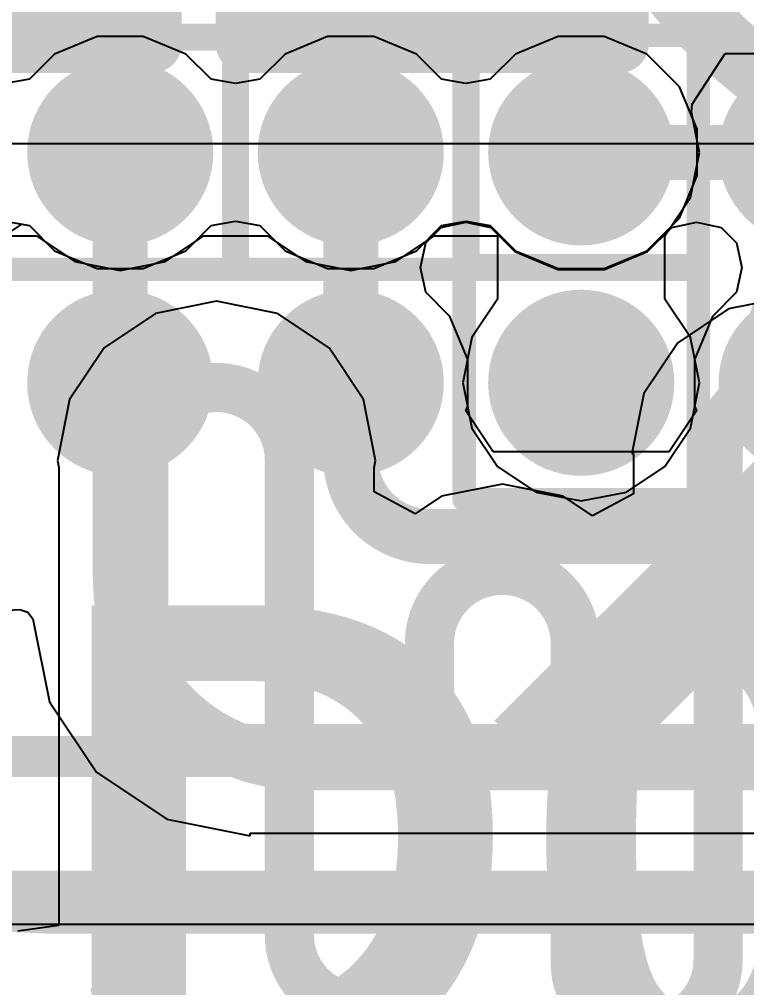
# Model space of a CAD drawing. Header units: inches. Extents: x -6 to 284, y -12 to 154.
# Drawn here: x 55.05 to 56.628, y -9.007 to -6.906 of the extents above; entities that cross this region are included whole.
import ezdxf

# ---------------------------------------------------------------- set-up
doc = ezdxf.new("R2010")
doc.units = ezdxf.units.IN
for name, color, linetype in [('Bottom Layer', 5, 'Continuous'), ('Bottom Paste', 16, 'Continuous'), ('Bottom Solder', 6, 'Continuous'), ('Drill Drawing', 1, 'Continuous'), ('GND-1', 16, 'Continuous'), ('GND-2', 90, 'Continuous'), ('GND-3', 216, 'Continuous'), ('GND-4', 54, 'Continuous'), ('PWR-1', 156, 'Continuous'), ('PWR-2', 130, 'Continuous'), ('Signal L1', 76, 'Continuous'), ('Signal L2', 6, 'Continuous'), ('Top Layer', 1, 'Continuous'), ('Top Overlay', 2, 'Continuous'), ('Top Paste', 8, 'Continuous'), ('Top Solder', 216, 'Continuous'), ('Via Holes', 16, 'Continuous')]:
    doc.layers.add(name, color=color, linetype=linetype)
doc.styles.add('Arial_Bold', font='', dxfattribs={"height": 0.2})
doc.styles.get('Arial_Bold').set_extended_font_data('Arial', bold=True)

# ---------------------------------------------------------------- blocks, each defined once
blk = doc.blocks.new('FBGA_153_11_5_13__B_131')
at = {"layer": 'Bottom Layer'}
h = blk.add_hatch(color=5, dxfattribs=at)
edge = h.paths.add_edge_path()
edge.add_arc((-1.75, -2.75), 0.127, 0, 360)
h = blk.add_hatch(color=5, dxfattribs=at)
edge = h.paths.add_edge_path()
edge.add_arc((-1.25, -2.75), 0.127, 0, 360)
h = blk.add_hatch(color=5, dxfattribs=at)
edge = h.paths.add_edge_path()
edge.add_arc((-0.75, -2.75), 0.127, 0, 360)
h = blk.add_hatch(color=5, dxfattribs=at)
edge = h.paths.add_edge_path()
edge.add_arc((-1.75, -3.25), 0.127, 0, 360)
h = blk.add_hatch(color=5, dxfattribs=at)
edge = h.paths.add_edge_path()
edge.add_arc((-1.25, -3.25), 0.127, 0, 360)
h = blk.add_hatch(color=5, dxfattribs=at)
edge = h.paths.add_edge_path()
edge.add_arc((-0.75, -3.25), 0.127, 0, 360)
at = {"layer": 'Bottom Paste'}
h = blk.add_hatch(color=16, dxfattribs=at)
edge = h.paths.add_edge_path()
edge.add_arc((-1.75, -2.75), 0.127, 0, 360)
h = blk.add_hatch(color=16, dxfattribs=at)
edge = h.paths.add_edge_path()
edge.add_arc((-1.25, -2.75), 0.127, 0, 360)
h = blk.add_hatch(color=16, dxfattribs=at)
edge = h.paths.add_edge_path()
edge.add_arc((-0.75, -2.75), 0.127, 0, 360)
h = blk.add_hatch(color=16, dxfattribs=at)
edge = h.paths.add_edge_path()
edge.add_arc((-1.75, -3.25), 0.127, 0, 360)
h = blk.add_hatch(color=16, dxfattribs=at)
edge = h.paths.add_edge_path()
edge.add_arc((-1.25, -3.25), 0.127, 0, 360)
h = blk.add_hatch(color=16, dxfattribs=at)
edge = h.paths.add_edge_path()
edge.add_arc((-0.75, -3.25), 0.127, 0, 360)
at = {"layer": 'Bottom Solder'}
h = blk.add_hatch(color=6, dxfattribs=at)
edge = h.paths.add_edge_path()
edge.add_arc((-1.75, -2.75), 0.202, 0, 360)
h = blk.add_hatch(color=6, dxfattribs=at)
edge = h.paths.add_edge_path()
edge.add_arc((-1.25, -2.75), 0.202, 0, 360)
h = blk.add_hatch(color=6, dxfattribs=at)
edge = h.paths.add_edge_path()
edge.add_arc((-0.75, -2.75), 0.202, 0, 360)
h = blk.add_hatch(color=6, dxfattribs=at)
edge = h.paths.add_edge_path()
edge.add_arc((-0.25, -2.75), 0.202, 0, 360)
h = blk.add_hatch(color=6, dxfattribs=at)
edge = h.paths.add_edge_path()
edge.add_arc((-1.75, -3.25), 0.202, 0, 360)
h = blk.add_hatch(color=6, dxfattribs=at)
edge = h.paths.add_edge_path()
edge.add_arc((-1.25, -3.25), 0.202, 0, 360)
h = blk.add_hatch(color=6, dxfattribs=at)
edge = h.paths.add_edge_path()
edge.add_arc((-0.75, -3.25), 0.202, 0, 360)
h = blk.add_hatch(color=6, dxfattribs=at)
edge = h.paths.add_edge_path()
edge.add_arc((-0.25, -3.25), 0.202, 0, 360)
blk = doc.blocks.new('C___0402_323')
at = {"layer": 'Top Layer'}
for points in [[(-0.6985, -0.3175), (-0.6985, 0.3175), (-0.2413, 0.3175), (-0.2413, -0.3175)], [(0.2413, -0.3175), (0.2413, 0.3175), (0.6985, 0.3175), (0.6985, -0.3175)]]:
    blk.add_hatch(color=1, dxfattribs=at).paths.add_polyline_path(points)
at = {"layer": 'Top Paste'}
for points in [[(-0.6985, -0.3175), (-0.6985, 0.3175), (-0.2413, 0.3175), (-0.2413, -0.3175)], [(0.2413, -0.3175), (0.2413, 0.3175), (0.6985, 0.3175), (0.6985, -0.3175)]]:
    blk.add_hatch(color=8, dxfattribs=at).paths.add_polyline_path(points)
at = {"layer": 'Top Solder'}
for points in [[(-0.7585, -0.3775), (-0.7585, 0.3775), (-0.1813, 0.3775), (-0.1813, -0.3775)], [(0.1813, -0.3775), (0.1813, 0.3775), (0.7585, 0.3775), (0.7585, -0.3775)]]:
    blk.add_hatch(color=216, dxfattribs=at).paths.add_polyline_path(points)
at = {"layer": 'Top Overlay'}
for points in [[(-0.7874, 0.4064, 0.127, 0.127, 0), (-0.2794, 0.4064, 0.127, 0.127, 0)], [(-0.7874, 0.4064, 0.127, 0.127, 0), (-0.7874, -0.4064, 0.127, 0.127, 0)], [(0.2794, 0.4064, 0.127, 0.127, 0), (0.7874, 0.4064, 0.127, 0.127, 0)], [(0.7874, 0.4064, 0.127, 0.127, 0), (0.7874, -0.4064, 0.127, 0.127, 0)], [(-0.7874, -0.4064, 0.127, 0.127, 0), (-0.2794, -0.4064, 0.127, 0.127, 0)], [(0.7874, -0.4064, 0.127, 0.127, 0), (0.2794, -0.4064, 0.127, 0.127, 0)]]:
    blk.add_lwpolyline(points, format="xyseb", dxfattribs=at)
for points in [[(-0.8191, 0.4064, 0.0635, 0.0635, 1), (-0.7556, 0.4064, 0.0635, 0.0635, 1)], [(-0.8191, 0.4064, 0.0635, 0.0635, 1), (-0.7556, 0.4064, 0.0635, 0.0635, 1)], [(-0.3111, 0.4064, 0.0635, 0.0635, 1), (-0.2477, 0.4064, 0.0635, 0.0635, 1)], [(0.2477, 0.4064, 0.0635, 0.0635, 1), (0.3112, 0.4064, 0.0635, 0.0635, 1)], [(0.7556, 0.4064, 0.0635, 0.0635, 1), (0.8191, 0.4064, 0.0635, 0.0635, 1)], [(0.7556, 0.4064, 0.0635, 0.0635, 1), (0.8191, 0.4064, 0.0635, 0.0635, 1)], [(-0.8191, -0.4064, 0.0635, 0.0635, 1), (-0.7556, -0.4064, 0.0635, 0.0635, 1)], [(-0.8191, -0.4064, 0.0635, 0.0635, 1), (-0.7556, -0.4064, 0.0635, 0.0635, 1)], [(-0.3111, -0.4064, 0.0635, 0.0635, 1), (-0.2477, -0.4064, 0.0635, 0.0635, 1)], [(0.2477, -0.4064, 0.0635, 0.0635, 1), (0.3112, -0.4064, 0.0635, 0.0635, 1)], [(0.7556, -0.4064, 0.0635, 0.0635, 1), (0.8191, -0.4064, 0.0635, 0.0635, 1)], [(0.7556, -0.4064, 0.0635, 0.0635, 1), (0.8191, -0.4064, 0.0635, 0.0635, 1)]]:
    blk.add_lwpolyline(points, format="xyseb", close=True, dxfattribs=at)
blk = doc.blocks.new('C___0402_327')
at = {"layer": 'Top Layer'}
for points in [[(-0.6985, -0.3175), (-0.6985, 0.3175), (-0.2413, 0.3175), (-0.2413, -0.3175)], [(0.2413, -0.3175), (0.2413, 0.3175), (0.6985, 0.3175), (0.6985, -0.3175)]]:
    blk.add_hatch(color=1, dxfattribs=at).paths.add_polyline_path(points)
at = {"layer": 'Top Paste'}
for points in [[(-0.6985, -0.3175), (-0.6985, 0.3175), (-0.2413, 0.3175), (-0.2413, -0.3175)], [(0.2413, -0.3175), (0.2413, 0.3175), (0.6985, 0.3175), (0.6985, -0.3175)]]:
    blk.add_hatch(color=8, dxfattribs=at).paths.add_polyline_path(points)
at = {"layer": 'Top Solder'}
for points in [[(-0.7585, -0.3775), (-0.7585, 0.3775), (-0.1813, 0.3775), (-0.1813, -0.3775)], [(0.1813, -0.3775), (0.1813, 0.3775), (0.7585, 0.3775), (0.7585, -0.3775)]]:
    blk.add_hatch(color=216, dxfattribs=at).paths.add_polyline_path(points)
at = {"layer": 'Top Overlay'}
for points in [[(-0.7874, 0.4064, 0.127, 0.127, 0), (-0.2794, 0.4064, 0.127, 0.127, 0)], [(-0.7874, 0.4064, 0.127, 0.127, 0), (-0.7874, -0.4064, 0.127, 0.127, 0)], [(0.2794, 0.4064, 0.127, 0.127, 0), (0.7874, 0.4064, 0.127, 0.127, 0)], [(0.7874, 0.4064, 0.127, 0.127, 0), (0.7874, -0.4064, 0.127, 0.127, 0)], [(-0.7874, -0.4064, 0.127, 0.127, 0), (-0.2794, -0.4064, 0.127, 0.127, 0)], [(0.2794, -0.4064, 0.127, 0.127, 0), (0.7874, -0.4064, 0.127, 0.127, 0)]]:
    blk.add_lwpolyline(points, format="xyseb", dxfattribs=at)
for points in [[(-0.8191, 0.4064, 0.0635, 0.0635, 1), (-0.7556, 0.4064, 0.0635, 0.0635, 1)], [(-0.8191, 0.4064, 0.0635, 0.0635, 1), (-0.7556, 0.4064, 0.0635, 0.0635, 1)], [(-0.3111, 0.4064, 0.0635, 0.0635, 1), (-0.2477, 0.4064, 0.0635, 0.0635, 1)], [(0.2477, 0.4064, 0.0635, 0.0635, 1), (0.3111, 0.4064, 0.0635, 0.0635, 1)], [(0.7556, 0.4064, 0.0635, 0.0635, 1), (0.8191, 0.4064, 0.0635, 0.0635, 1)], [(0.7556, 0.4064, 0.0635, 0.0635, 1), (0.8191, 0.4064, 0.0635, 0.0635, 1)], [(-0.8191, -0.4064, 0.0635, 0.0635, 1), (-0.7556, -0.4064, 0.0635, 0.0635, 1)], [(-0.8191, -0.4064, 0.0635, 0.0635, 1), (-0.7556, -0.4064, 0.0635, 0.0635, 1)], [(-0.3111, -0.4064, 0.0635, 0.0635, 1), (-0.2477, -0.4064, 0.0635, 0.0635, 1)], [(0.2477, -0.4064, 0.0635, 0.0635, 1), (0.3111, -0.4064, 0.0635, 0.0635, 1)], [(0.7556, -0.4064, 0.0635, 0.0635, 1), (0.8191, -0.4064, 0.0635, 0.0635, 1)], [(0.7556, -0.4064, 0.0635, 0.0635, 1), (0.8191, -0.4064, 0.0635, 0.0635, 1)]]:
    blk.add_lwpolyline(points, format="xyseb", close=True, dxfattribs=at)

msp = doc.modelspace()

# ---------------------------------------------------------------- hatches: boundary and pattern name
at = {"layer": 'Bottom Layer'}
h = msp.add_hatch(color=5, dxfattribs=at)
edge = h.paths.add_edge_path()
edge.add_arc((55.2693, -7.1944), 0.15, 0, 360)
h = msp.add_hatch(color=5, dxfattribs=at)
edge = h.paths.add_edge_path()
edge.add_arc((55.7693, -7.1944), 0.15, 0, 360)
h = msp.add_hatch(color=5, dxfattribs=at)
edge = h.paths.add_edge_path()
edge.add_arc((56.2693, -7.1944), 0.15, 0, 360)
h = msp.add_hatch(color=5, dxfattribs=at)
edge = h.paths.add_edge_path()
edge.add_arc((56.2693, -7.6944), 0.15, 0, 360)
at = {"layer": 'GND-1'}
h = msp.add_hatch(color=16, dxfattribs=at)
edge = h.paths.add_edge_path()
edge.add_arc((55.2693, -7.1944), 0.15, 0, 360)
h = msp.add_hatch(color=16, dxfattribs=at)
edge = h.paths.add_edge_path()
edge.add_arc((55.7693, -7.1944), 0.15, 0, 360)
h = msp.add_hatch(color=16, dxfattribs=at)
edge = h.paths.add_edge_path()
edge.add_arc((56.2693, -7.1944), 0.15, 0, 360)
h = msp.add_hatch(color=16, dxfattribs=at)
edge = h.paths.add_edge_path()
edge.add_arc((56.2693, -7.6944), 0.15, 0, 360)
at = {"layer": 'GND-2'}
h = msp.add_hatch(color=90, dxfattribs=at)
edge = h.paths.add_edge_path()
edge.add_arc((55.2693, -7.1944), 0.15, 0, 360)
h = msp.add_hatch(color=90, dxfattribs=at)
edge = h.paths.add_edge_path()
edge.add_arc((55.7693, -7.1944), 0.15, 0, 360)
h = msp.add_hatch(color=90, dxfattribs=at)
edge = h.paths.add_edge_path()
edge.add_arc((56.2693, -7.1944), 0.15, 0, 360)
h = msp.add_hatch(color=90, dxfattribs=at)
edge = h.paths.add_edge_path()
edge.add_arc((56.2693, -7.6944), 0.15, 0, 360)
at = {"layer": 'GND-3'}
h = msp.add_hatch(color=216, dxfattribs=at)
edge = h.paths.add_edge_path()
edge.add_arc((55.2693, -7.1944), 0.15, 0, 360)
h = msp.add_hatch(color=216, dxfattribs=at)
edge = h.paths.add_edge_path()
edge.add_arc((55.7693, -7.1944), 0.15, 0, 360)
h = msp.add_hatch(color=216, dxfattribs=at)
edge = h.paths.add_edge_path()
edge.add_arc((56.2693, -7.1944), 0.15, 0, 360)
h = msp.add_hatch(color=216, dxfattribs=at)
edge = h.paths.add_edge_path()
edge.add_arc((56.2693, -7.6944), 0.15, 0, 360)
at = {"layer": 'GND-4'}
h = msp.add_hatch(color=54, dxfattribs=at)
edge = h.paths.add_edge_path()
edge.add_arc((55.2693, -7.1944), 0.15, 0, 360)
h = msp.add_hatch(color=54, dxfattribs=at)
edge = h.paths.add_edge_path()
edge.add_arc((55.7693, -7.1944), 0.15, 0, 360)
h = msp.add_hatch(color=54, dxfattribs=at)
edge = h.paths.add_edge_path()
edge.add_arc((56.2693, -7.1944), 0.15, 0, 360)
h = msp.add_hatch(color=54, dxfattribs=at)
edge = h.paths.add_edge_path()
edge.add_arc((56.2693, -7.6944), 0.15, 0, 360)
at = {"layer": 'PWR-1'}
h = msp.add_hatch(color=156, dxfattribs=at)
edge = h.paths.add_edge_path()
edge.add_arc((55.2693, -7.1944), 0.15, 0, 360)
h = msp.add_hatch(color=156, dxfattribs=at)
edge = h.paths.add_edge_path()
edge.add_arc((55.7693, -7.1944), 0.15, 0, 360)
h = msp.add_hatch(color=156, dxfattribs=at)
edge = h.paths.add_edge_path()
edge.add_arc((56.2693, -7.1944), 0.15, 0, 360)
h = msp.add_hatch(color=156, dxfattribs=at)
edge = h.paths.add_edge_path()
edge.add_arc((56.2693, -7.6944), 0.15, 0, 360)
at = {"layer": 'PWR-2'}
h = msp.add_hatch(color=130, dxfattribs=at)
edge = h.paths.add_edge_path()
edge.add_arc((55.2693, -7.1944), 0.15, 0, 360)
h = msp.add_hatch(color=130, dxfattribs=at)
edge = h.paths.add_edge_path()
edge.add_arc((55.7693, -7.1944), 0.15, 0, 360)
h = msp.add_hatch(color=130, dxfattribs=at)
edge = h.paths.add_edge_path()
edge.add_arc((56.2693, -7.1944), 0.15, 0, 360)
h = msp.add_hatch(color=130, dxfattribs=at)
edge = h.paths.add_edge_path()
edge.add_arc((56.2693, -7.6944), 0.15, 0, 360)
at = {"layer": 'Signal L1'}
h = msp.add_hatch(color=76, dxfattribs=at)
edge = h.paths.add_edge_path()
edge.add_arc((55.2693, -7.1944), 0.15, 0, 360)
h = msp.add_hatch(color=76, dxfattribs=at)
edge = h.paths.add_edge_path()
edge.add_arc((55.7693, -7.1944), 0.15, 0, 360)
h = msp.add_hatch(color=76, dxfattribs=at)
edge = h.paths.add_edge_path()
edge.add_arc((56.2693, -7.1944), 0.15, 0, 360)
h = msp.add_hatch(color=76, dxfattribs=at)
edge = h.paths.add_edge_path()
edge.add_arc((56.2693, -7.6944), 0.15, 0, 360)
at = {"layer": 'Signal L2'}
h = msp.add_hatch(color=6, dxfattribs=at)
edge = h.paths.add_edge_path()
edge.add_arc((55.2693, -7.1944), 0.15, 0, 360)
h = msp.add_hatch(color=6, dxfattribs=at)
edge = h.paths.add_edge_path()
edge.add_arc((55.7693, -7.1944), 0.15, 0, 360)
h = msp.add_hatch(color=6, dxfattribs=at)
edge = h.paths.add_edge_path()
edge.add_arc((56.2693, -7.1944), 0.15, 0, 360)
h = msp.add_hatch(color=6, dxfattribs=at)
edge = h.paths.add_edge_path()
edge.add_arc((56.2693, -7.6944), 0.15, 0, 360)
at = {"layer": 'Top Layer'}
h = msp.add_hatch(color=1, dxfattribs=at)
edge = h.paths.add_edge_path()
edge.add_arc((55.2693, -7.1944), 0.15, 0, 360)
h = msp.add_hatch(color=1, dxfattribs=at)
edge = h.paths.add_edge_path()
edge.add_arc((55.7693, -7.1944), 0.15, 0, 360)
h = msp.add_hatch(color=1, dxfattribs=at)
edge = h.paths.add_edge_path()
edge.add_arc((56.2693, -7.1944), 0.15, 0, 360)
h = msp.add_hatch(color=1, dxfattribs=at)
edge = h.paths.add_edge_path()
edge.add_arc((56.2693, -7.6944), 0.15, 0, 360)
at = {"layer": 'Top Overlay'}
msp.add_hatch(color=2, dxfattribs=at).paths.add_polyline_path([(56.264, -8.6112), (56.907, -7.9682), (56.7239, -7.7852), (56.081, -8.4281)])
at = {"layer": 'Via Holes'}
h = msp.add_hatch(color=7, dxfattribs=at)
edge = h.paths.add_edge_path()
edge.add_arc((55.2693, -7.1944), 0.075, 0, 360)
h = msp.add_hatch(color=7, dxfattribs=at)
edge = h.paths.add_edge_path()
edge.add_arc((55.7693, -7.1944), 0.075, 0, 360)
h = msp.add_hatch(color=7, dxfattribs=at)
edge = h.paths.add_edge_path()
edge.add_arc((56.2693, -7.1944), 0.075, 0, 360)
h = msp.add_hatch(color=7, dxfattribs=at)
edge = h.paths.add_edge_path()
edge.add_arc((56.2693, -7.6944), 0.075, 0, 360)

# ---------------------------------------------------------------- linework, layer by layer
at = {"layer": 'Bottom Layer'}
for p, q in [((54.9238, -7.1748), (61.5168, -7.1748)), ((55.9656, -7.3573), (56.0193, -7.3457)), ((56.0193, -7.3457), (56.073, -7.3573)), ((56.4656, -7.3573), (56.5193, -7.3457)), ((56.5193, -7.3457), (56.573, -7.3573)), ((55.9322, -7.3907), (55.9656, -7.3573)), ((56.073, -7.3573), (56.1254, -7.4097)), ((56.4132, -7.4097), (56.4656, -7.3573)), ((56.573, -7.3573), (56.6064, -7.3907)), ((55.9206, -7.4444), (55.9322, -7.3907)), ((56.6064, -7.3907), (56.6179, -7.4444)), ((56.1254, -7.4097), (56.2188, -7.4484)), ((56.3198, -7.4484), (56.4132, -7.4097)), ((55.9322, -7.498), (55.9206, -7.4444)), ((56.2188, -7.4484), (56.3198, -7.4484)), ((56.6179, -7.4444), (56.6064, -7.498)), ((55.9846, -7.5505), (55.9322, -7.498)), ((56.6064, -7.498), (56.554, -7.5505)), ((56.0233, -7.6438), (55.9846, -7.5505)), ((56.554, -7.5505), (56.5153, -7.6438)), ((56.0233, -7.7449), (56.0233, -7.6438)), ((56.5153, -7.6438), (56.5153, -7.7449)), ((56.0189, -7.7554), (56.0233, -7.7449)), ((56.5153, -7.7449), (56.5196, -7.7554)), ((56.0783, -7.8443), (56.0189, -7.7554)), ((56.5196, -7.7554), (56.4602, -7.8443)), ((56.4602, -7.8443), (56.0783, -7.8443)), ((54.9564, -8.1917), (55.0517, -8.1864)), ((55.0517, -8.1864), (55.0685, -8.1919)), ((55.0685, -8.1919), (55.0799, -8.2063)), ((55.0799, -8.2063), (55.1157, -8.3865)), ((55.1157, -8.3865), (55.2178, -8.5393)), ((55.2178, -8.5393), (55.3706, -8.6414)), ((55.3706, -8.6414), (55.5509, -8.6773)), ((55.5509, -8.6773), (55.5509, -8.6717)), ((55.5509, -8.6717), (60.3992, -8.6717))]:
    msp.add_line(p, q, dxfattribs=at)
for points in [[(55.2693, -8.2063, 0.1067, 0.1067, 0), (55.2693, -7.6944, 0.1067, 0.1067, 0)], [(55.7693, -7.8465, 0.1067, 0.1067, 0), (55.7693, -7.6944, 0.1067, 0.1067, 0)], [(55.9509, -8.0282, 0.1067, 0.1067, -0.414214), (55.7693, -7.8465, 0.1067, 0.1067, 0)], [(55.9509, -8.0282, 0.1067, 0.1067, 0), (58.5199, -8.0282, 0.1067, 0.1067, 0)], [(55.5509, -8.4879, 0.1067, 0.1067, -0.414214), (55.2693, -8.2063, 0.1067, 0.1067, 0)], [(55.5509, -8.4879, 0.1067, 0.1067, 0), (60.4284, -8.4879, 0.1067, 0.1067, 0)]]:
    msp.add_lwpolyline(points, format="xyseb", dxfattribs=at)
for points in [[(55.2426, -7.6944, 0.0533, 0.0533, 1), (55.296, -7.6944, 0.0533, 0.0533, 1)], [(55.7426, -7.6944, 0.0533, 0.0533, 1), (55.796, -7.6944, 0.0533, 0.0533, 1)], [(55.7426, -7.8465, 0.0533, 0.0533, 1), (55.796, -7.8465, 0.0533, 0.0533, 1)], [(55.7426, -7.8465, 0.0533, 0.0533, 1), (55.796, -7.8465, 0.0533, 0.0533, 1)], [(55.9243, -8.0282, 0.0533, 0.0533, 1), (55.9776, -8.0282, 0.0533, 0.0533, 1)], [(55.9243, -8.0282, 0.0533, 0.0533, 1), (55.9776, -8.0282, 0.0533, 0.0533, 1)], [(55.2426, -8.2063, 0.0533, 0.0533, 1), (55.296, -8.2063, 0.0533, 0.0533, 1)], [(55.2426, -8.2063, 0.0533, 0.0533, 1), (55.296, -8.2063, 0.0533, 0.0533, 1)], [(55.5242, -8.4879, 0.0533, 0.0533, 1), (55.5775, -8.4879, 0.0533, 0.0533, 1)], [(55.5242, -8.4879, 0.0533, 0.0533, 1), (55.5775, -8.4879, 0.0533, 0.0533, 1)]]:
    msp.add_lwpolyline(points, format="xyseb", close=True, dxfattribs=at)
at = {"layer": 'Drill Drawing'}
for points in [[(55.5233, -6.9484, 0.0508, 0.0508, 0), (55.5233, -6.4404, 0.0508, 0.0508, 0)], [(55.0153, -6.9404, 0.0508, 0.0508, 0), (55.5233, -6.9404, 0.0508, 0.0508, 0)], [(55.0153, -6.9484, 0.0508, 0.0508, 0), (55.5233, -6.9484, 0.0508, 0.0508, 0)], [(55.5153, -6.9404, 0.0508, 0.0508, 0), (56.0233, -6.9404, 0.0508, 0.0508, 0)], [(55.5153, -7.4484, 0.0508, 0.0508, 0), (55.5153, -6.9404, 0.0508, 0.0508, 0)], [(55.5233, -7.4484, 0.0508, 0.0508, 0), (55.5233, -6.9404, 0.0508, 0.0508, 0)], [(56.0153, -6.9404, 0.0508, 0.0508, 0), (56.5233, -6.9404, 0.0508, 0.0508, 0)], [(56.0153, -7.4484, 0.0508, 0.0508, 0), (56.0153, -6.9404, 0.0508, 0.0508, 0)], [(56.0233, -7.4484, 0.0508, 0.0508, 0), (56.0233, -6.9404, 0.0508, 0.0508, 0)], [(56.5233, -7.4484, 0.0508, 0.0508, 0), (56.5233, -6.9404, 0.0508, 0.0508, 0)], [(56.0153, -7.4404, 0.0508, 0.0508, 0), (56.5233, -7.4404, 0.0508, 0.0508, 0)], [(56.0153, -7.9484, 0.0508, 0.0508, 0), (56.0153, -7.4404, 0.0508, 0.0508, 0)], [(56.5233, -7.9484, 0.0508, 0.0508, 0), (56.5233, -7.4404, 0.0508, 0.0508, 0)], [(55.0153, -7.4484, 0.0508, 0.0508, 0), (55.5233, -7.4484, 0.0508, 0.0508, 0)], [(55.5153, -7.4484, 0.0508, 0.0508, 0), (56.0233, -7.4484, 0.0508, 0.0508, 0)], [(56.0153, -7.4484, 0.0508, 0.0508, 0), (56.5233, -7.4484, 0.0508, 0.0508, 0)], [(56.0153, -7.9484, 0.0508, 0.0508, 0), (56.5233, -7.9484, 0.0508, 0.0508, 0)]]:
    msp.add_lwpolyline(points, format="xyseb", dxfattribs=at)
for points in [[(55.5026, -6.9404, 0.0254, 0.0254, 1), (55.528, -6.9404, 0.0254, 0.0254, 1)], [(55.5026, -6.9404, 0.0254, 0.0254, 1), (55.528, -6.9404, 0.0254, 0.0254, 1)], [(55.5106, -6.9404, 0.0254, 0.0254, 1), (55.536, -6.9404, 0.0254, 0.0254, 1)], [(55.5106, -6.9404, 0.0254, 0.0254, 1), (55.536, -6.9404, 0.0254, 0.0254, 1)], [(55.5106, -6.9484, 0.0254, 0.0254, 1), (55.536, -6.9484, 0.0254, 0.0254, 1)], [(55.5106, -6.9484, 0.0254, 0.0254, 1), (55.536, -6.9484, 0.0254, 0.0254, 1)], [(56.0026, -6.9404, 0.0254, 0.0254, 1), (56.028, -6.9404, 0.0254, 0.0254, 1)], [(56.0026, -6.9404, 0.0254, 0.0254, 1), (56.028, -6.9404, 0.0254, 0.0254, 1)], [(56.0106, -6.9404, 0.0254, 0.0254, 1), (56.036, -6.9404, 0.0254, 0.0254, 1)], [(56.0106, -6.9404, 0.0254, 0.0254, 1), (56.036, -6.9404, 0.0254, 0.0254, 1)], [(56.5106, -6.9404, 0.0254, 0.0254, 1), (56.536, -6.9404, 0.0254, 0.0254, 1)], [(56.5106, -6.9404, 0.0254, 0.0254, 1), (56.536, -6.9404, 0.0254, 0.0254, 1)], [(56.0026, -7.4404, 0.0254, 0.0254, 1), (56.028, -7.4404, 0.0254, 0.0254, 1)], [(56.0026, -7.4404, 0.0254, 0.0254, 1), (56.028, -7.4404, 0.0254, 0.0254, 1)], [(56.5106, -7.4404, 0.0254, 0.0254, 1), (56.536, -7.4404, 0.0254, 0.0254, 1)], [(56.5106, -7.4404, 0.0254, 0.0254, 1), (56.536, -7.4404, 0.0254, 0.0254, 1)], [(55.5026, -7.4484, 0.0254, 0.0254, 1), (55.528, -7.4484, 0.0254, 0.0254, 1)], [(55.5026, -7.4484, 0.0254, 0.0254, 1), (55.528, -7.4484, 0.0254, 0.0254, 1)], [(55.5106, -7.4484, 0.0254, 0.0254, 1), (55.536, -7.4484, 0.0254, 0.0254, 1)], [(55.5106, -7.4484, 0.0254, 0.0254, 1), (55.536, -7.4484, 0.0254, 0.0254, 1)], [(56.0026, -7.4484, 0.0254, 0.0254, 1), (56.028, -7.4484, 0.0254, 0.0254, 1)], [(56.0026, -7.4484, 0.0254, 0.0254, 1), (56.028, -7.4484, 0.0254, 0.0254, 1)], [(56.0106, -7.4484, 0.0254, 0.0254, 1), (56.036, -7.4484, 0.0254, 0.0254, 1)], [(56.0106, -7.4484, 0.0254, 0.0254, 1), (56.036, -7.4484, 0.0254, 0.0254, 1)], [(56.5106, -7.4484, 0.0254, 0.0254, 1), (56.536, -7.4484, 0.0254, 0.0254, 1)], [(56.5106, -7.4484, 0.0254, 0.0254, 1), (56.536, -7.4484, 0.0254, 0.0254, 1)], [(56.0026, -7.9484, 0.0254, 0.0254, 1), (56.028, -7.9484, 0.0254, 0.0254, 1)], [(56.0026, -7.9484, 0.0254, 0.0254, 1), (56.028, -7.9484, 0.0254, 0.0254, 1)], [(56.5106, -7.9484, 0.0254, 0.0254, 1), (56.536, -7.9484, 0.0254, 0.0254, 1)], [(56.5106, -7.9484, 0.0254, 0.0254, 1), (56.536, -7.9484, 0.0254, 0.0254, 1)]]:
    msp.add_lwpolyline(points, format="xyseb", close=True, dxfattribs=at)
at = {"layer": 'GND-1'}
for p, q in [((55.2192, -6.9428), (55.1268, -6.9811)), ((55.3193, -6.9428), (55.2192, -6.9428)), ((55.4118, -6.9811), (55.3193, -6.9428)), ((55.7192, -6.9428), (55.6268, -6.9811)), ((55.8193, -6.9428), (55.7192, -6.9428)), ((55.9118, -6.9811), (55.8193, -6.9428)), ((56.2192, -6.9428), (56.1268, -6.9811)), ((56.3193, -6.9428), (56.2192, -6.9428)), ((56.4118, -6.9811), (56.3193, -6.9428)), ((55.1268, -6.9811), (55.0721, -7.0357)), ((55.4664, -7.0357), (55.4118, -6.9811)), ((55.6268, -6.9811), (55.5721, -7.0357)), ((55.9664, -7.0357), (55.9118, -6.9811)), ((56.1268, -6.9811), (56.0721, -7.0357)), ((56.4826, -7.0518), (56.4118, -6.9811)), ((55.0721, -7.0357), (55.0193, -7.0452)), ((55.5193, -7.0452), (55.4664, -7.0357)), ((55.5721, -7.0357), (55.5193, -7.0452)), ((56.0193, -7.0452), (55.9664, -7.0357)), ((56.0721, -7.0357), (56.0193, -7.0452)), ((56.5209, -7.1443), (56.4826, -7.0518)), ((56.5209, -7.2444), (56.5209, -7.1443)), ((56.4826, -7.3369), (56.5209, -7.2444)), ((55.0193, -7.3435), (55.0721, -7.353)), ((55.0721, -7.353), (55.1268, -7.4077)), ((55.4118, -7.4077), (55.4664, -7.353)), ((55.4664, -7.353), (55.5193, -7.3435)), ((55.5193, -7.3435), (55.5721, -7.353)), ((55.5721, -7.353), (55.6268, -7.4077)), ((55.9118, -7.4077), (55.9664, -7.353)), ((55.9664, -7.353), (56.0193, -7.3435)), ((56.0193, -7.3435), (56.0721, -7.353)), ((56.0721, -7.353), (56.1268, -7.4077)), ((56.4118, -7.4077), (56.4826, -7.3369)), ((55.1268, -7.4077), (55.2192, -7.446)), ((55.3193, -7.446), (55.4118, -7.4077)), ((55.6268, -7.4077), (55.7192, -7.446)), ((55.8193, -7.446), (55.9118, -7.4077)), ((56.1268, -7.4077), (56.2192, -7.446)), ((56.3193, -7.446), (56.4118, -7.4077)), ((55.2192, -7.446), (55.3193, -7.446)), ((55.7192, -7.446), (55.8193, -7.446)), ((56.2192, -7.446), (56.3193, -7.446))]:
    msp.add_line(p, q, dxfattribs=at)
at = {"layer": 'GND-2'}
for p, q in [((55.2192, -6.9428), (55.1268, -6.9811)), ((55.3193, -6.9428), (55.2192, -6.9428)), ((55.4118, -6.9811), (55.3193, -6.9428)), ((55.7192, -6.9428), (55.6268, -6.9811)), ((55.8193, -6.9428), (55.7192, -6.9428)), ((55.9118, -6.9811), (55.8193, -6.9428)), ((56.2192, -6.9428), (56.1268, -6.9811)), ((56.3193, -6.9428), (56.2192, -6.9428)), ((56.4118, -6.9811), (56.3193, -6.9428)), ((55.1268, -6.9811), (55.0721, -7.0357)), ((55.4664, -7.0357), (55.4118, -6.9811)), ((55.6268, -6.9811), (55.5721, -7.0357)), ((55.9664, -7.0357), (55.9118, -6.9811)), ((56.1268, -6.9811), (56.0721, -7.0357)), ((56.4826, -7.0518), (56.4118, -6.9811)), ((55.0721, -7.0357), (55.0193, -7.0452)), ((55.5193, -7.0452), (55.4664, -7.0357)), ((55.5721, -7.0357), (55.5193, -7.0452)), ((56.0193, -7.0452), (55.9664, -7.0357)), ((56.0721, -7.0357), (56.0193, -7.0452)), ((56.5209, -7.1443), (56.4826, -7.0518)), ((56.5209, -7.2444), (56.5209, -7.1443)), ((56.4826, -7.3369), (56.5209, -7.2444)), ((55.0193, -7.3435), (55.0721, -7.353)), ((55.0721, -7.353), (55.1268, -7.4077)), ((55.4118, -7.4077), (55.4664, -7.353)), ((55.4664, -7.353), (55.5193, -7.3435)), ((55.5193, -7.3435), (55.5721, -7.353)), ((55.5721, -7.353), (55.6268, -7.4077)), ((55.9118, -7.4077), (55.9664, -7.353)), ((55.9664, -7.353), (56.0193, -7.3435)), ((56.0193, -7.3435), (56.0721, -7.353)), ((56.0721, -7.353), (56.1268, -7.4077)), ((56.4118, -7.4077), (56.4826, -7.3369)), ((55.1268, -7.4077), (55.2192, -7.446)), ((55.3193, -7.446), (55.4118, -7.4077)), ((55.6268, -7.4077), (55.7192, -7.446)), ((55.8193, -7.446), (55.9118, -7.4077)), ((56.1268, -7.4077), (56.2192, -7.446)), ((56.3193, -7.446), (56.4118, -7.4077)), ((55.2192, -7.446), (55.3193, -7.446)), ((55.7192, -7.446), (55.8193, -7.446)), ((56.2192, -7.446), (56.3193, -7.446))]:
    msp.add_line(p, q, dxfattribs=at)
at = {"layer": 'GND-3'}
for p, q in [((55.2192, -6.9428), (55.1268, -6.9811)), ((55.3193, -6.9428), (55.2192, -6.9428)), ((55.4118, -6.9811), (55.3193, -6.9428)), ((55.7192, -6.9428), (55.6268, -6.9811)), ((55.8193, -6.9428), (55.7192, -6.9428)), ((55.9118, -6.9811), (55.8193, -6.9428)), ((56.2192, -6.9428), (56.1268, -6.9811)), ((56.3193, -6.9428), (56.2192, -6.9428)), ((56.4118, -6.9811), (56.3193, -6.9428)), ((55.1268, -6.9811), (55.0721, -7.0357)), ((55.4664, -7.0357), (55.4118, -6.9811)), ((55.6268, -6.9811), (55.5721, -7.0357)), ((55.9664, -7.0357), (55.9118, -6.9811)), ((56.1268, -6.9811), (56.0721, -7.0357)), ((56.4826, -7.0518), (56.4118, -6.9811)), ((55.0721, -7.0357), (55.0193, -7.0452)), ((55.5193, -7.0452), (55.4664, -7.0357)), ((55.5721, -7.0357), (55.5193, -7.0452)), ((56.0193, -7.0452), (55.9664, -7.0357)), ((56.0721, -7.0357), (56.0193, -7.0452)), ((56.5209, -7.1443), (56.4826, -7.0518)), ((56.5209, -7.2444), (56.5209, -7.1443)), ((56.4826, -7.3369), (56.5209, -7.2444)), ((55.0193, -7.3435), (55.0721, -7.353)), ((55.0721, -7.353), (55.1268, -7.4077)), ((55.4118, -7.4077), (55.4664, -7.353)), ((55.4664, -7.353), (55.5193, -7.3435)), ((55.5193, -7.3435), (55.5721, -7.353)), ((55.5721, -7.353), (55.6268, -7.4077)), ((55.9118, -7.4077), (55.9664, -7.353)), ((55.9664, -7.353), (56.0193, -7.3435)), ((56.0193, -7.3435), (56.0721, -7.353)), ((56.0721, -7.353), (56.1268, -7.4077)), ((56.4118, -7.4077), (56.4826, -7.3369)), ((55.1268, -7.4077), (55.2192, -7.446)), ((55.3193, -7.446), (55.4118, -7.4077)), ((55.6268, -7.4077), (55.7192, -7.446)), ((55.8193, -7.446), (55.9118, -7.4077)), ((56.1268, -7.4077), (56.2192, -7.446)), ((56.3193, -7.446), (56.4118, -7.4077)), ((55.2192, -7.446), (55.3193, -7.446)), ((55.7192, -7.446), (55.8193, -7.446)), ((56.2192, -7.446), (56.3193, -7.446))]:
    msp.add_line(p, q, dxfattribs=at)
at = {"layer": 'GND-4'}
for p, q in [((55.2192, -6.9428), (55.1268, -6.9811)), ((55.3193, -6.9428), (55.2192, -6.9428)), ((55.4118, -6.9811), (55.3193, -6.9428)), ((55.7192, -6.9428), (55.6268, -6.9811)), ((55.8193, -6.9428), (55.7192, -6.9428)), ((55.9118, -6.9811), (55.8193, -6.9428)), ((56.2192, -6.9428), (56.1268, -6.9811)), ((56.3193, -6.9428), (56.2192, -6.9428)), ((56.4118, -6.9811), (56.3193, -6.9428)), ((55.1268, -6.9811), (55.0721, -7.0357)), ((55.4664, -7.0357), (55.4118, -6.9811)), ((55.6268, -6.9811), (55.5721, -7.0357)), ((55.9664, -7.0357), (55.9118, -6.9811)), ((56.1268, -6.9811), (56.0721, -7.0357)), ((56.4826, -7.0518), (56.4118, -6.9811)), ((55.0721, -7.0357), (55.0193, -7.0452)), ((55.5193, -7.0452), (55.4664, -7.0357)), ((55.5721, -7.0357), (55.5193, -7.0452)), ((56.0193, -7.0452), (55.9664, -7.0357)), ((56.0721, -7.0357), (56.0193, -7.0452)), ((56.5209, -7.1443), (56.4826, -7.0518)), ((56.5209, -7.2444), (56.5209, -7.1443)), ((56.4826, -7.3369), (56.5209, -7.2444)), ((55.0193, -7.3435), (55.0721, -7.353)), ((55.0721, -7.353), (55.1268, -7.4077)), ((55.4118, -7.4077), (55.4664, -7.353)), ((55.4664, -7.353), (55.5193, -7.3435)), ((55.5193, -7.3435), (55.5721, -7.353)), ((55.5721, -7.353), (55.6268, -7.4077)), ((55.9118, -7.4077), (55.9664, -7.353)), ((55.9664, -7.353), (56.0193, -7.3435)), ((56.0193, -7.3435), (56.0721, -7.353)), ((56.0721, -7.353), (56.1268, -7.4077)), ((56.4118, -7.4077), (56.4826, -7.3369)), ((55.1268, -7.4077), (55.2192, -7.446)), ((55.3193, -7.446), (55.4118, -7.4077)), ((55.6268, -7.4077), (55.7192, -7.446)), ((55.8193, -7.446), (55.9118, -7.4077)), ((56.1268, -7.4077), (56.2192, -7.446)), ((56.3193, -7.446), (56.4118, -7.4077)), ((55.2192, -7.446), (55.3193, -7.446)), ((55.7192, -7.446), (55.8193, -7.446)), ((56.2192, -7.446), (56.3193, -7.446))]:
    msp.add_line(p, q, dxfattribs=at)
at = {"layer": 'PWR-1'}
for p, q in [((56.5103, -7.09), (56.5813, -6.9798)), ((56.5813, -6.9798), (57.151, -6.9798)), ((56.5084, -7.1068), (56.5103, -7.09)), ((56.5258, -7.1944), (56.5084, -7.1068)), ((56.5063, -7.2925), (56.5258, -7.1944)), ((56.4507, -7.3758), (56.5063, -7.2925)), ((54.9507, -7.3758), (55.0879, -7.3758)), ((55.0879, -7.3758), (55.1711, -7.4314)), ((55.3675, -7.4314), (55.4507, -7.3758)), ((55.4507, -7.3758), (55.5879, -7.3758)), ((55.5879, -7.3758), (55.6711, -7.4314)), ((55.8674, -7.4314), (55.9507, -7.3758)), ((55.9507, -7.3758), (56.0879, -7.3758)), ((56.0879, -7.3758), (56.0879, -7.513)), ((56.4507, -7.513), (56.4507, -7.3758)), ((55.1711, -7.4314), (55.2693, -7.4509)), ((55.2693, -7.4509), (55.3675, -7.4314)), ((55.6711, -7.4314), (55.7693, -7.4509)), ((55.7693, -7.4509), (55.8674, -7.4314)), ((56.0879, -7.513), (56.0323, -7.5962)), ((56.5063, -7.5962), (56.4507, -7.513)), ((56.0323, -7.5962), (56.0128, -7.6944)), ((56.5258, -7.6944), (56.5063, -7.5962)), ((56.0128, -7.6944), (56.0323, -7.7925)), ((56.5063, -7.7925), (56.5258, -7.6944)), ((56.0323, -7.7925), (56.0879, -7.8758)), ((56.4507, -7.8758), (56.5063, -7.7925)), ((56.0879, -7.8758), (56.1711, -7.9314)), ((56.3674, -7.9314), (56.4507, -7.8758)), ((56.1711, -7.9314), (56.2693, -7.9509)), ((56.2693, -7.9509), (56.3674, -7.9314))]:
    msp.add_line(p, q, dxfattribs=at)
at = {"layer": 'PWR-2'}
msp.add_line((48.9229, -8.8689), (61.2031, -8.8689), dxfattribs=at)
at = {"layer": 'Signal L1'}
for points in [[(55.2693, -7.1944, 0.1194, 0.1194, 0), (55.2694, -7.1945, 0.1194, 0.1194, 0)], [(55.2694, -8.1183, 0.1194, 0.1194, 0), (55.2694, -7.1945, 0.1194, 0.1194, 0)], [(55.7693, -7.857, 0.1194, 0.1194, 0), (55.7693, -7.1944, 0.1194, 0.1194, 0)], [(56.2693, -7.1944, 0.1194, 0.1194, 0), (57.99, -7.1944, 0.1194, 0.1194, 0)], [(55.9405, -8.0282, 0.1194, 0.1194, -0.414214), (55.7693, -7.857, 0.1194, 0.1194, 0)], [(55.1108, -8.8301, 0.1194, 0.1194, -0.414214), (54.2625, -7.9818, 0.1194, 0.1194, 0)], [(55.9405, -8.0282, 0.1194, 0.1194, 0), (57.1159, -8.0282, 0.1194, 0.1194, 0)], [(55.2694, -8.1194, 0.1194, 0.1194, 0), (55.2694, -8.1183, 0.1194, 0.1194, 0)], [(55.6694, -8.5194, 0.1194, 0.1194, -0.414223), (55.2694, -8.1194, 0.1194, 0.1194, 0)], [(55.6694, -8.5194, 0.1194, 0.1194, 0), (55.6702, -8.5194, 0.1194, 0.1194, 0)], [(55.6702, -8.5194, 0.1194, 0.1194, 0), (59.0188, -8.5194, 0.1194, 0.1194, 0)], [(55.1108, -8.8301, 0.1194, 0.1194, 0), (60.9149, -8.8301, 0.1194, 0.1194, 0)]]:
    msp.add_lwpolyline(points, format="xyseb", dxfattribs=at)
for points in [[(55.2394, -7.1944, 0.0597, 0.0597, 1), (55.2991, -7.1944, 0.0597, 0.0597, 1)], [(55.2396, -7.1945, 0.0597, 0.0597, 1), (55.2992, -7.1945, 0.0597, 0.0597, 1)], [(55.2396, -7.1945, 0.0597, 0.0597, 1), (55.2992, -7.1945, 0.0597, 0.0597, 1)], [(55.7394, -7.1944, 0.0597, 0.0597, 1), (55.7991, -7.1944, 0.0597, 0.0597, 1)], [(56.2394, -7.1944, 0.0597, 0.0597, 1), (56.2991, -7.1944, 0.0597, 0.0597, 1)], [(55.7394, -7.857, 0.0597, 0.0597, 1), (55.7991, -7.857, 0.0597, 0.0597, 1)], [(55.7394, -7.857, 0.0597, 0.0597, 1), (55.7991, -7.857, 0.0597, 0.0597, 1)], [(55.9106, -8.0282, 0.0597, 0.0597, 1), (55.9703, -8.0282, 0.0597, 0.0597, 1)], [(55.9106, -8.0282, 0.0597, 0.0597, 1), (55.9703, -8.0282, 0.0597, 0.0597, 1)], [(55.2396, -8.1183, 0.0597, 0.0597, 1), (55.2992, -8.1183, 0.0597, 0.0597, 1)], [(55.2396, -8.1183, 0.0597, 0.0597, 1), (55.2992, -8.1183, 0.0597, 0.0597, 1)], [(55.2396, -8.1194, 0.0597, 0.0597, 1), (55.2992, -8.1194, 0.0597, 0.0597, 1)], [(55.2396, -8.1194, 0.0597, 0.0597, 1), (55.2992, -8.1194, 0.0597, 0.0597, 1)], [(55.6396, -8.5194, 0.0597, 0.0597, 1), (55.6993, -8.5194, 0.0597, 0.0597, 1)], [(55.6396, -8.5194, 0.0597, 0.0597, 1), (55.6993, -8.5194, 0.0597, 0.0597, 1)], [(55.6404, -8.5194, 0.0597, 0.0597, 1), (55.7001, -8.5194, 0.0597, 0.0597, 1)], [(55.6404, -8.5194, 0.0597, 0.0597, 1), (55.7001, -8.5194, 0.0597, 0.0597, 1)], [(55.081, -8.8301, 0.0597, 0.0597, 1), (55.1407, -8.8301, 0.0597, 0.0597, 1)], [(55.081, -8.8301, 0.0597, 0.0597, 1), (55.1407, -8.8301, 0.0597, 0.0597, 1)]]:
    msp.add_lwpolyline(points, format="xyseb", close=True, dxfattribs=at)
at = {"layer": 'Signal L2'}
for points in [[(57.2277, -7.211, 0.1422, 0.1422, -0.414214), (56.2693, -6.2527, 0.1422, 0.1422, 0)], [(50.1037, -8.5057, 0.0889, 0.0889, 0), (63.9049, -8.5057, 0.0889, 0.0889, 0)], [(49.9827, -8.7978, 0.0889, 0.0889, 0), (64.0259, -8.7978, 0.0889, 0.0889, 0)]]:
    msp.add_lwpolyline(points, format="xyseb", dxfattribs=at)
at = {"layer": 'Top Layer'}
for p, q in [((55.2192, -6.9428), (55.1268, -6.9811)), ((55.3193, -6.9428), (55.2192, -6.9428)), ((55.4118, -6.9811), (55.3193, -6.9428)), ((55.7192, -6.9428), (55.6268, -6.9811)), ((55.8193, -6.9428), (55.7192, -6.9428)), ((55.9118, -6.9811), (55.8193, -6.9428)), ((56.2192, -6.9428), (56.1268, -6.9811)), ((56.3193, -6.9428), (56.2192, -6.9428)), ((56.4118, -6.9811), (56.3193, -6.9428)), ((55.1268, -6.9811), (55.0721, -7.0357)), ((55.4664, -7.0357), (55.4118, -6.9811)), ((55.6268, -6.9811), (55.5721, -7.0357)), ((55.9664, -7.0357), (55.9118, -6.9811)), ((56.1268, -6.9811), (56.0721, -7.0357)), ((56.4826, -7.0518), (56.4118, -6.9811)), ((55.0721, -7.0357), (55.0193, -7.0452)), ((55.5193, -7.0452), (55.4664, -7.0357)), ((55.5721, -7.0357), (55.5193, -7.0452)), ((56.0193, -7.0452), (55.9664, -7.0357)), ((56.0721, -7.0357), (56.0193, -7.0452)), ((56.5209, -7.1443), (56.4826, -7.0518)), ((56.5209, -7.2444), (56.5209, -7.1443)), ((56.4826, -7.3369), (56.5209, -7.2444)), ((55.002, -7.3855), (55.0556, -7.35)), ((55.0556, -7.35), (55.0721, -7.353)), ((55.0721, -7.353), (55.1268, -7.4077)), ((55.4118, -7.4077), (55.4664, -7.353)), ((55.4664, -7.353), (55.5193, -7.3435)), ((55.5193, -7.3435), (55.5721, -7.353)), ((55.5721, -7.353), (55.6268, -7.4077)), ((55.9118, -7.4077), (55.9664, -7.353)), ((55.9664, -7.353), (56.0193, -7.3435)), ((56.0193, -7.3435), (56.0721, -7.353)), ((56.0721, -7.353), (56.1268, -7.4077)), ((56.4118, -7.4077), (56.4826, -7.3369)), ((55.1268, -7.4077), (55.2192, -7.446)), ((55.3193, -7.446), (55.4118, -7.4077)), ((55.6268, -7.4077), (55.7192, -7.446)), ((55.8193, -7.446), (55.9118, -7.4077)), ((56.1268, -7.4077), (56.2192, -7.446)), ((56.3193, -7.446), (56.4118, -7.4077)), ((55.2192, -7.446), (55.3193, -7.446)), ((55.7192, -7.446), (55.8193, -7.446)), ((56.2192, -7.446), (56.3193, -7.446)), ((55.4782, -7.5176), (55.3461, -7.5439)), ((55.6102, -7.5439), (55.4782, -7.5176)), ((56.6771, -7.5164), (56.5891, -7.5339)), ((56.5891, -7.5339), (56.4789, -7.6075)), ((55.3461, -7.5439), (55.2341, -7.6187)), ((55.7222, -7.6187), (55.6102, -7.5439)), ((55.2341, -7.6187), (55.1593, -7.7307)), ((55.797, -7.7307), (55.7222, -7.6187)), ((56.4789, -7.6075), (56.4053, -7.7177)), ((55.1593, -7.7307), (55.133, -7.8627)), ((55.8233, -7.8627), (55.797, -7.7307)), ((56.4053, -7.7177), (56.3794, -7.8477)), ((56.3794, -7.8477), (56.3824, -7.8477)), ((56.3824, -7.8477), (56.3824, -7.9353)), ((55.133, -7.8627), (55.1361, -7.8783)), ((55.1361, -7.8783), (55.1361, -8.8724)), ((55.8201, -7.8787), (55.8233, -7.8627)), ((55.8201, -7.9313), (55.8201, -7.8787)), ((56.0983, -7.9144), (55.9662, -7.9406)), ((56.2303, -7.9406), (56.0983, -7.9144)), ((55.909, -7.9789), (55.8201, -7.9313)), ((55.9662, -7.9406), (55.909, -7.9789)), ((56.2935, -7.9829), (56.2303, -7.9406)), ((56.3824, -7.9353), (56.2935, -7.9829)), ((55.1361, -8.8724), (55.0472, -8.8845))]:
    msp.add_line(p, q, dxfattribs=at)
for points in [[(56.5663, -7.8477, 0.1067, 0.1067, -0.414214), (56.719, -7.6949, 0.1067, 0.1067, 0)], [(55.32, -7.8635, 0.1067, 0.1067, -1.00983), (55.6363, -7.8651, 0.1067, 0.1067, 0)], [(56.5663, -8.9475, 0.1067, 0.1067, 0), (56.5663, -7.8477, 0.1067, 0.1067, 0)], [(55.32, -7.8635, 0.1067, 0.1067, 0), (55.32, -7.8647, 0.1067, 0.1067, 0)], [(55.32, -8.9233, 0.1067, 0.1067, 0), (55.32, -7.8647, 0.1067, 0.1067, 0)], [(55.6362, -7.8692, 0.1067, 0.1067, 0), (55.6363, -7.8651, 0.1067, 0.1067, 0)], [(55.6362, -8.8925, 0.1067, 0.1067, 0), (55.6362, -7.8692, 0.1067, 0.1067, 0)], [(55.9401, -8.2587, 0.1067, 0.1067, -1.002018), (56.2564, -8.2608, 0.1067, 0.1067, 0)], [(55.9401, -8.2587, 0.1067, 0.1067, 0), (55.9401, -8.2595, 0.1067, 0.1067, 0)], [(55.9401, -8.9048, 0.1067, 0.1067, 0), (55.9401, -8.2595, 0.1067, 0.1067, 0)], [(56.2564, -8.2608, 0.1067, 0.1067, 0), (56.2564, -8.2619, 0.1067, 0.1067, 0)], [(56.2564, -8.9527, 0.1067, 0.1067, 0), (56.2564, -8.2619, 0.1067, 0.1067, 0)], [(55.7217, -9.0333, 0.1067, 0.1067, -0.28218), (55.6362, -8.8925, 0.1067, 0.1067, 0)], [(55.9398, -8.9126, 0.1067, 0.1067, -0.533781), (55.7217, -9.0333, 0.1067, 0.1067, 0)], [(55.32, -8.9233, 0.1067, 0.1067, -0.324743), (55.2204, -9.0605, 0.1067, 0.1067, 0)], [(56.2564, -8.9535, 0.1067, 0.1067, 0), (56.2564, -8.9527, 0.1067, 0.1067, 0)], [(56.4057, -9.1038, 0.1067, 0.1067, -0.412251), (56.2564, -8.9535, 0.1067, 0.1067, 0)], [(56.5663, -8.9475, 0.1067, 0.1067, -0.417404), (56.4057, -9.1038, 0.1067, 0.1067, 0)]]:
    msp.add_lwpolyline(points, format="xyseb", dxfattribs=at)
for points in [[(56.5396, -7.8477, 0.0533, 0.0533, 1), (56.593, -7.8477, 0.0533, 0.0533, 1)], [(56.5396, -7.8477, 0.0533, 0.0533, 1), (56.593, -7.8477, 0.0533, 0.0533, 1)], [(55.2933, -7.8635, 0.0533, 0.0533, 1), (55.3467, -7.8635, 0.0533, 0.0533, 1)], [(55.2933, -7.8635, 0.0533, 0.0533, 1), (55.3467, -7.8635, 0.0533, 0.0533, 1)], [(55.2933, -7.8647, 0.0533, 0.0533, 1), (55.3467, -7.8647, 0.0533, 0.0533, 1)], [(55.2933, -7.8647, 0.0533, 0.0533, 1), (55.3467, -7.8647, 0.0533, 0.0533, 1)], [(55.6096, -7.8651, 0.0533, 0.0533, 1), (55.663, -7.8651, 0.0533, 0.0533, 1)], [(55.6096, -7.8651, 0.0533, 0.0533, 1), (55.663, -7.8651, 0.0533, 0.0533, 1)], [(55.6096, -7.8692, 0.0533, 0.0533, 1), (55.6629, -7.8692, 0.0533, 0.0533, 1)], [(55.6096, -7.8692, 0.0533, 0.0533, 1), (55.6629, -7.8692, 0.0533, 0.0533, 1)], [(55.9135, -8.2587, 0.0533, 0.0533, 1), (55.9668, -8.2587, 0.0533, 0.0533, 1)], [(55.9135, -8.2587, 0.0533, 0.0533, 1), (55.9668, -8.2587, 0.0533, 0.0533, 1)], [(55.9135, -8.2595, 0.0533, 0.0533, 1), (55.9668, -8.2595, 0.0533, 0.0533, 1)], [(55.9135, -8.2595, 0.0533, 0.0533, 1), (55.9668, -8.2595, 0.0533, 0.0533, 1)], [(56.2297, -8.2608, 0.0533, 0.0533, 1), (56.283, -8.2608, 0.0533, 0.0533, 1)], [(56.2297, -8.2608, 0.0533, 0.0533, 1), (56.283, -8.2608, 0.0533, 0.0533, 1)], [(56.2297, -8.2619, 0.0533, 0.0533, 1), (56.283, -8.2619, 0.0533, 0.0533, 1)], [(56.2297, -8.2619, 0.0533, 0.0533, 1), (56.283, -8.2619, 0.0533, 0.0533, 1)], [(55.6096, -8.8925, 0.0533, 0.0533, 1), (55.6629, -8.8925, 0.0533, 0.0533, 1)], [(55.6096, -8.8925, 0.0533, 0.0533, 1), (55.6629, -8.8925, 0.0533, 0.0533, 1)], [(55.9131, -8.9126, 0.0533, 0.0533, 1), (55.9665, -8.9126, 0.0533, 0.0533, 1)], [(55.9135, -8.9048, 0.0533, 0.0533, 1), (55.9668, -8.9048, 0.0533, 0.0533, 1)], [(55.2933, -8.9233, 0.0533, 0.0533, 1), (55.3467, -8.9233, 0.0533, 0.0533, 1)], [(55.2933, -8.9233, 0.0533, 0.0533, 1), (55.3467, -8.9233, 0.0533, 0.0533, 1)], [(56.2297, -8.9527, 0.0533, 0.0533, 1), (56.283, -8.9527, 0.0533, 0.0533, 1)], [(56.2297, -8.9527, 0.0533, 0.0533, 1), (56.283, -8.9527, 0.0533, 0.0533, 1)], [(56.2297, -8.9535, 0.0533, 0.0533, 1), (56.283, -8.9535, 0.0533, 0.0533, 1)], [(56.2297, -8.9535, 0.0533, 0.0533, 1), (56.283, -8.9535, 0.0533, 0.0533, 1)], [(56.5396, -8.9475, 0.0533, 0.0533, 1), (56.593, -8.9475, 0.0533, 0.0533, 1)], [(56.5396, -8.9475, 0.0533, 0.0533, 1), (56.593, -8.9475, 0.0533, 0.0533, 1)], [(55.6951, -9.0333, 0.0533, 0.0533, 1), (55.7484, -9.0333, 0.0533, 0.0533, 1)], [(55.6951, -9.0333, 0.0533, 0.0533, 1), (55.7484, -9.0333, 0.0533, 0.0533, 1)]]:
    msp.add_lwpolyline(points, format="xyseb", close=True, dxfattribs=at)
at = {"layer": 'Top Overlay'}
for points in [[(57.3647, -7.6701, 0.127, 0.127, 1), (56.6783, -7.6701, 0.127, 0.127, 1)], [(56.6466, -7.6701, 0.0635, 0.0635, 1), (56.7101, -7.6701, 0.0635, 0.0635, 1)]]:
    msp.add_lwpolyline(points, format="xyseb", close=True, dxfattribs=at)

# ---------------------------------------------------------------- block references
msp.add_blockref('FBGA_153_11_5_13__B_131', (57.0193, -4.4444))
at = {"rotation": 90}
for name, p in [('C___0402_327', (54.9329, -6.1709)), ('C___0402_323', (55.9461, -6.1709))]:
    msp.add_blockref(name, p, dxfattribs=at)

# ---------------------------------------------------------------- texts
at = {"layer": 'Top Overlay', "style": 'Arial_Bold'}
msp.add_text('D0', height=1.016, dxfattribs=at).set_placement((55.1124, -9.1934))

doc.saveas('drawing.dxf')
